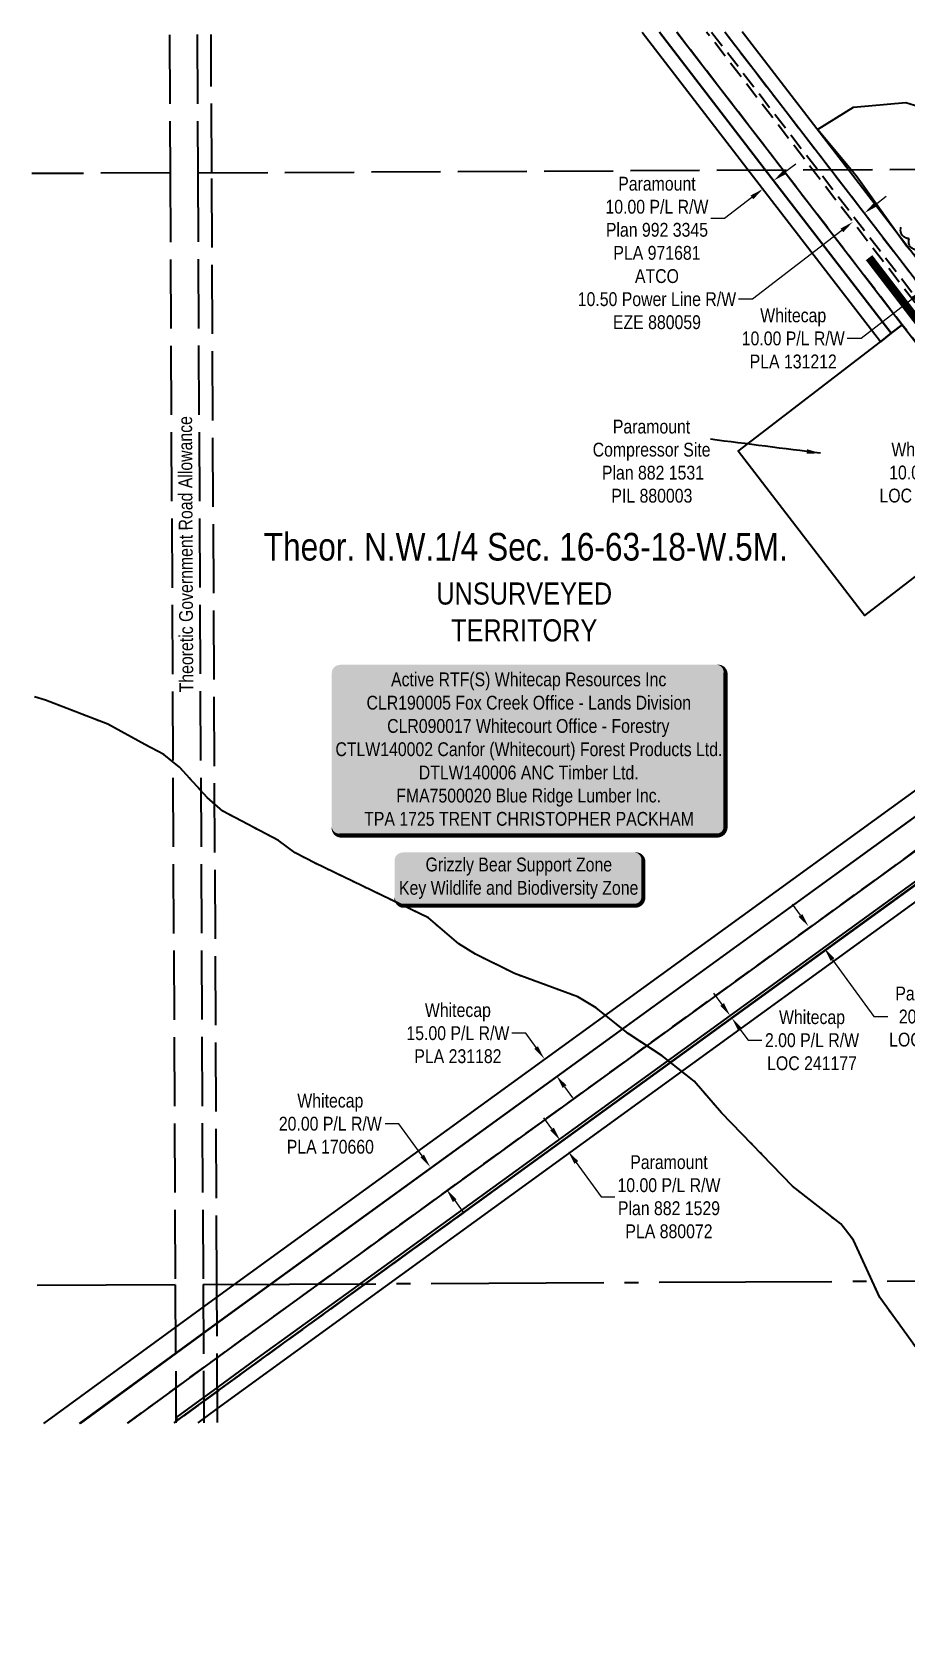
# Model space of a CAD drawing. Extents: x 521099 to 549685, y 6023217 to 6034691.
# Drawn here: x 521099 to 521731, y 6033477 to 6034631 of the extents above; entities that cross this region are included whole.
import ezdxf
from ezdxf.enums import TextEntityAlignment as Align

# ---------------------------------------------------------------- set-up
doc = ezdxf.new("R2010")
doc.units = 0
doc.header["$LTSCALE"] = 5
doc.header["$PDSIZE"] = 0.5
for name, pattern in [('0', [1, 1, 0]), ('foc-ACCESSROAD', [3.75, 2.5, -1.25]), ('foc-FLOWLINE', [3.75, 2.5, -1.25]), ('foc-QUARTERLINE', [33, 25, -3, 2, -3]), ('foc-UNSURVEYED', [12.5, 10, -2.5]), ('foc-WHEELTRACKS', [2, 0.4, -1.6])]:
    doc.linetypes.add(name, pattern=pattern)
doc.layers.get('Defpoints').update_dxf_attribs({"color": 9})
for name, color, linetype in [('AS-ROADS', 254, 'Continuous'), ('AS-WILDLIFE-BLOCK', 131, 'Continuous'), ('C-RW', 13, 'Continuous'), ('C-SYMBOL', 7, 'Continuous'), ('F-AR', 190, 'foc-ACCESSROAD'), ('F-EZE', 190, 'foc-FLOWLINE'), ('F-RW', 190, 'Continuous'), ('F-WS', 190, 'foc-ACCESSROAD'), ('L-QSEC', 8, 'foc-QUARTERLINE'), ('L-ROAD-T', 7, 'Continuous'), ('L-UNS-T', 3, 'Continuous'), ('L-USEC', 7, 'foc-UNSURVEYED'), ('T-BUSH', 110, '0'), ('T-WATER-P3', 160, 'foc-WHEELTRACKS'), ('WETLAND', 143, 'Continuous')]:
    doc.layers.add(name, color=color, linetype=linetype)
for name, color, linetype, lineweight in [('C-AR-T', 13, 'Continuous', 9), ('C-RW-T', 13, 'Continuous', 9), ('F-AR-T', 190, 'Continuous', 9), ('F-EZE-T', 190, 'Continuous', 9), ('F-RW-T', 190, 'Continuous', 9), ('F-WS-T', 190, 'Continuous', 9)]:
    doc.layers.add(name, color=color, linetype=linetype, lineweight=lineweight)
doc.styles.add('175L', font='ARIALN.TTF', dxfattribs={"height": 20})
doc.styles.add('80', font='ARIALN.TTF', dxfattribs={"height": 10})
doc.styles.add('80CG', font='ARIALN.TTF', dxfattribs={"height": 10})
doc.styles.add('80L', font='ARIALN.TTF', dxfattribs={"height": 10})
doc.styles.add('foc-LtypeFont', font='ARIALN.TTF', dxfattribs={"height": 7.35})
doc.linetypes.add('foc-TOPO-flowdirection-NOLINE', pattern='A,0,[">",foc-LtypeFont,S=0.3,R=0,X=0,Y=-0.945],-20,[">",foc-LtypeFont,S=0.3,R=0,X=0,Y=-0.945],0', length=20)
doc.dimstyles.new('Compass 5 000', dxfattribs={"dimscale": 5, "dimtxt": 9, "dimasz": 2, "dimexe": 0.2, "dimexo": 0.0625, "dimgap": 0.5, "dimtad": 0, "dimtih": 1, "dimtoh": 1, "dimzin": 0, "dimdsep": 46, "dimtxsty": '80CG', "dimcen": 0.1, "dimse1": 1, "dimse2": 1, "dimclrd": 256, "dimclrt": 256, "dimaunit": 1, "dimadec": 4, "dimazin": 0, "dimtfac": 0.06, "dimtofl": 0, "dimtmove": 0, "dimatfit": 1, "dimfxl": 0.2, "dimtolj": 1, "dimtzin": 0, "dimlwd": -1, "dimarcsym": 0})

# ---------------------------------------------------------------- blocks, each defined once
blk = doc.blocks.new('*D403')
at = {"layer": 'Defpoints', "color": 0, "transparency": 16777216}
for p in [(521672.4, 6033967.9), (521611.7, 6033948.1), (521623.2, 6033932.3)]:
    blk.add_point(p, dxfattribs=at)
at = {"layer": 'F-AR-T', "transparency": 16777216}
for p, q in [((521655.1, 6033991.9), (521649.2, 6034000)), ((521678.3, 6033959.8), (521708.2, 6033918.6)), ((521708.2, 6033918.6), (521718.2, 6033918.6))]:
    blk.add_line(p, q, dxfattribs=at)
for points in [[(521656.4, 6033992.8), (521653.7, 6033990.9), (521660.9, 6033983.8)], [(521679.6, 6033960.8), (521676.9, 6033958.8), (521672.4, 6033967.9)]]:
    blk.add_solid(points, dxfattribs=at)
at = {"layer": 'F-AR-T', "transparency": 16777216, "insert": (521751.7, 6033918.6), "char_height": 10, "attachment_point": 5, "style": '80CG'}
blk.add_mtext('\\A1;Paramount\\P20.00 A/R\\PLOC 801501', dxfattribs=at)
blk = doc.blocks.new('*U434')
h = blk.add_hatch(color=255)
edge = h.paths.add_edge_path()
edge.add_line((-136.5, -62.5), (136.5, -62.5))
edge.add_arc((136.5, -56.5), 6, 270, 360)
edge.add_line((142.5, -56.5), (142.5, 55))
edge.add_arc((136.5, 55), 6, 0, 90)
edge.add_line((136.5, 61), (-136.5, 61))
edge.add_arc((-136.5, 55), 6, 90, 180)
edge.add_line((-142.5, 55), (-142.5, -56.5))
edge.add_arc((-136.5, -56.5), 6, 180, 270)
at = {"color": 44, "flags": 128}
blk.add_lwpolyline([(-136.5, -62.5, 3, 3, 0), (136.5, -62.5, 3, 3, 0.414214), (142.5, -56.5, 3, 3, 0), (142.5, 55, 3, 0, 0.414214), (136.5, 61, 0, 0, 0), (-136.5, 61, 0, 0, 0.414214), (-142.5, 55, 0, 0, 0), (-142.5, -56.5, 0, 3, 0.414214)], format="xyseb", close=True, dxfattribs=at)
at = {"color": 44, "style": '80'}
blk.add_attdef('ENTER_TEXT_001', (-36, -5), '', height=10, dxfattribs=at)
blk = doc.blocks.new('*D421')
at = {"layer": 'Defpoints', "color": 0, "transparency": 16777216}
for p in [(521483, 6033830.6), (521487, 6033821.2), (521488.8, 6033822.5)]:
    blk.add_point(p, dxfattribs=at)
at = {"layer": 'F-RW-T', "transparency": 16777216}
for p, q in [((521475.2, 6033837.4), (521469.4, 6033845.5)), ((521492.8, 6033813.1), (521510.8, 6033788.3)), ((521510.8, 6033788.3), (521520.8, 6033788.3))]:
    blk.add_line(p, q, dxfattribs=at)
for points in [[(521476.6, 6033838.3), (521473.9, 6033836.4), (521481.1, 6033829.3)], [(521494.2, 6033814.1), (521491.5, 6033812.1), (521487, 6033821.2)]]:
    blk.add_solid(points, dxfattribs=at)
at = {"layer": 'F-RW-T', "transparency": 16777216, "insert": (521559.9, 6033788.3), "char_height": 10, "attachment_point": 5, "style": '80CG'}
blk.add_mtext('\\A1;Paramount\\P10.00 P/L R/W\\PPlan 882 1529\\PPLA 880072', dxfattribs=at)
blk = doc.blocks.new('*D425')
at = {"layer": 'Defpoints', "color": 0, "transparency": 16777216}
for p in [(521692.9, 6034493.4), (521693.3, 6034492.9), (521701.6, 6034499.3)]:
    blk.add_point(p, dxfattribs=at)
at = {"layer": 'F-EZE-T', "transparency": 16777216}
for p, q in [((521709.2, 6034505.9), (521717.1, 6034512)), ((521685, 6034487.3), (521620.3, 6034437.5)), ((521620.3, 6034437.5), (521610.3, 6034437.5))]:
    blk.add_line(p, q, dxfattribs=at)
for points in [[(521708.2, 6034507.2), (521710.2, 6034504.6), (521701.3, 6034499.8)], [(521684, 6034488.6), (521686, 6034486), (521692.9, 6034493.4)]]:
    blk.add_solid(points, dxfattribs=at)
at = {"layer": 'F-EZE-T', "transparency": 16777216, "insert": (521551.2, 6034437.5), "char_height": 10, "attachment_point": 5, "style": '80CG'}
blk.add_mtext('\\A1;ATCO\\P10.50 Power Line R/W\\PEZE 880059', dxfattribs=at)
blk = doc.blocks.new('*D426')
at = {"layer": 'C-AR-T', "transparency": 16777216}
for p, q in [((521834.6, 6034347.2), (521842.5, 6034353.3)), ((521810.8, 6034328.9), (521789, 6034312.1)), ((521789, 6034312.1), (521779, 6034312.1))]:
    blk.add_line(p, q, dxfattribs=at)
for points in [[(521833.6, 6034348.5), (521835.6, 6034345.9), (521826.7, 6034341.1)], [(521809.8, 6034330.2), (521811.8, 6034327.6), (521818.7, 6034335)]]:
    blk.add_solid(points, dxfattribs=at)
at = {"layer": 'Defpoints', "color": 0, "transparency": 16777216}
for p in [(521818.7, 6034335), (521818.8, 6034334.9), (521826.8, 6034341)]:
    blk.add_point(p, dxfattribs=at)
at = {"layer": 'C-AR-T', "transparency": 16777216, "insert": (521744.7, 6034312.1), "char_height": 10, "attachment_point": 5, "style": '80CG'}
blk.add_mtext('\\A1;Whitecap\\P10.00 A/R\\PLOC 231895', dxfattribs=at)
blk = doc.blocks.new('*D427')
at = {"layer": 'C-RW-T', "transparency": 16777216}
for p, q in [((521364.5, 6033841.1), (521354.5, 6033841.1)), ((521381.4, 6033817.9), (521364.5, 6033841.1)), ((521404.9, 6033785.5), (521410.8, 6033777.4))]:
    blk.add_line(p, q, dxfattribs=at)
for points in [[(521382.7, 6033818.8), (521380, 6033816.9), (521387.2, 6033809.8)], [(521406.2, 6033786.5), (521403.5, 6033784.5), (521399, 6033793.6)]]:
    blk.add_solid(points, dxfattribs=at)
at = {"layer": 'Defpoints', "color": 0, "transparency": 16777216}
for p in [(521397.8, 6033817.4), (521387.2, 6033809.8), (521409.6, 6033801.3)]:
    blk.add_point(p, dxfattribs=at)
at = {"layer": 'C-RW-T', "transparency": 16777216, "insert": (521314.9, 6033841.1), "char_height": 10, "attachment_point": 5, "style": '80CG'}
blk.add_mtext('\\A1;Whitecap\\P20.00 P/L R/W\\PPLA 170660', dxfattribs=at)
blk = doc.blocks.new('*D428')
at = {"layer": 'C-RW-T', "transparency": 16777216}
for p, q in [((521456.3, 6033906.6), (521446.3, 6033906.6)), ((521463.8, 6033896.3), (521456.3, 6033906.6)), ((521484.4, 6033867.9), (521490.2, 6033859.9))]:
    blk.add_line(p, q, dxfattribs=at)
for points in [[(521465.1, 6033897.2), (521462.4, 6033895.3), (521469.7, 6033888.2)], [(521485.7, 6033868.9), (521483, 6033867), (521478.5, 6033876)]]:
    blk.add_solid(points, dxfattribs=at)
at = {"layer": 'Defpoints', "color": 0, "transparency": 16777216}
for p in [(521491.4, 6033903.9), (521469.7, 6033888.2), (521500.2, 6033891.8)]:
    blk.add_point(p, dxfattribs=at)
at = {"layer": 'C-RW-T', "transparency": 16777216, "insert": (521407.2, 6033906.6), "char_height": 10, "attachment_point": 5, "style": '80CG'}
blk.add_mtext('\\A1;Whitecap\\P15.00 P/L R/W\\PPLA 231182', dxfattribs=at)
blk = doc.blocks.new('*D429')
at = {"layer": 'Defpoints', "color": 0, "transparency": 16777216}
for p in [(521627.8, 6034517.2), (521647.6, 6034507.9), (521639.6, 6034501.8)]:
    blk.add_point(p, dxfattribs=at)
at = {"layer": 'F-RW-T', "transparency": 16777216}
for p, q in [((521643.6, 6034529.4), (521651.6, 6034535.5)), ((521619.9, 6034511.1), (521600.2, 6034496)), ((521600.2, 6034496), (521590.2, 6034496))]:
    blk.add_line(p, q, dxfattribs=at)
for points in [[(521642.6, 6034530.8), (521644.7, 6034528.1), (521635.7, 6034523.3)], [(521618.9, 6034512.5), (521620.9, 6034509.8), (521627.8, 6034517.2)]]:
    blk.add_solid(points, dxfattribs=at)
at = {"layer": 'F-RW-T', "transparency": 16777216, "insert": (521551.2, 6034496), "char_height": 10, "attachment_point": 5, "style": '80CG'}
blk.add_mtext('\\A1;Paramount\\P10.00 P/L R/W\\PPlan 992 3345\\PPLA 971681', dxfattribs=at)
blk = doc.blocks.new('*D430')
at = {"layer": 'C-RW-T', "transparency": 16777216}
for p, q in [((521760, 6034456.2), (521767.9, 6034462.3)), ((521736.2, 6034437.9), (521698.9, 6034409.1)), ((521698.9, 6034409.1), (521688.9, 6034409.1))]:
    blk.add_line(p, q, dxfattribs=at)
for points in [[(521759, 6034457.5), (521761, 6034454.9), (521752.1, 6034450.1)], [(521735.2, 6034439.2), (521737.2, 6034436.6), (521744.2, 6034444)]]:
    blk.add_solid(points, dxfattribs=at)
at = {"layer": 'Defpoints', "color": 0, "transparency": 16777216}
for p in [(521721.9, 6034472.9), (521729.8, 6034479), (521752.1, 6034450.1)]:
    blk.add_point(p, dxfattribs=at)
at = {"layer": 'C-RW-T', "transparency": 16777216, "insert": (521649.8, 6034409.1), "char_height": 10, "attachment_point": 5, "style": '80CG'}
blk.add_mtext('\\A1;Whitecap\\P10.00 P/L R/W\\PPLA 131212', dxfattribs=at)
blk = doc.blocks.new('*D951')
at = {"layer": 'C-RW-T', "transparency": 16777216}
for p, q in [((521598.3, 6033927.4), (521592.4, 6033935.5)), ((521611.2, 6033909.6), (521617.1, 6033901.5)), ((521617.1, 6033901.5), (521627.1, 6033901.5))]:
    blk.add_line(p, q, dxfattribs=at)
for points in [[(521599.7, 6033928.4), (521597, 6033926.4), (521604.2, 6033919.3)], [(521612.6, 6033910.5), (521609.9, 6033908.6), (521605.3, 6033917.7)]]:
    blk.add_solid(points, dxfattribs=at)
at = {"layer": 'Defpoints', "color": 0, "transparency": 16777216}
for p in [(521605.3, 6033917.7), (521606.8, 6033921.2), (521608, 6033919.6)]:
    blk.add_point(p, dxfattribs=at)
at = {"layer": 'C-RW-T', "transparency": 16777216, "insert": (521663.4, 6033901.5), "char_height": 10, "attachment_point": 5, "style": '80CG'}
blk.add_mtext('\\A1;Whitecap\\P2.00 P/L R/W\\PLOC 241177', dxfattribs=at)
blk = doc.blocks.new('*U974')
h = blk.add_hatch(color=255)
edge = h.paths.add_edge_path()
edge.add_line((-84, -20), (84, -20))
edge.add_arc((84, -14), 6, 270, 360)
edge.add_line((90, -14), (90, 12.5))
edge.add_arc((84, 12.5), 6, 0, 90)
edge.add_line((84, 18.5), (-84, 18.5))
edge.add_arc((-84, 12.5), 6, 90, 180)
edge.add_line((-90, 12.5), (-90, -14))
edge.add_arc((-84, -14), 6, 180, 270)
at = {"color": 131, "flags": 128}
blk.add_lwpolyline([(-84, -20, 3, 3, 0), (84, -20, 3, 3, 0.414214), (90, -14, 3, 3, 0), (90, 12.5, 3, 0, 0.414214), (84, 18.5, 0, 0, 0), (-84, 18.5, 0, 0, 0.414214), (-90, 12.5, 0, 0, 0), (-90, -14, 0, 3, 0.414214)], format="xyseb", close=True, dxfattribs=at)
at = {"color": 131, "style": '80'}
blk.add_attdef('ENTER_TEXT_001', (-36, -5), '', height=10, dxfattribs=at)

msp = doc.modelspace()

# ---------------------------------------------------------------- linework, layer by layer
at = {"layer": 'AS-ROADS', "const_width": 5.997, "flags": 128}
msp.add_lwpolyline([(521978.282, 6034138.388), (521967.429, 6034142.151), (521955.524, 6034148.487), (521947.575, 6034155.04), (521942.016, 6034160.267), (521914.825, 6034195.833), (521872.92, 6034250.65), (521847.76, 6034283.015), (521801.853, 6034341.84), (521748.686, 6034410.257), (521704.671, 6034467.583)], dxfattribs=at)
at = {"layer": 'C-RW', "flags": 128}
for points in [[(521600.26, 6034630.804), (521783.349, 6034393.178), (521795.762, 6034364.812), (521927.342, 6034194.038), (521935.26, 6034200.138), (521926.086, 6034212.024), (521804.423, 6034369.927), (521792.009, 6034398.294), (521770.135, 6034426.684), (521612.82, 6034630.866)], [(521107.588, 6033624.292), (521232.478, 6033715.38), (521863.307, 6034172.743), (521865.54, 6034186.738), (521999.265, 6034283.57), (521965.852, 6034329.713), (521977.995, 6034338.506), (522020.201, 6034280.219), (521879.366, 6034178.24), (521877.134, 6034164.25), (521241.295, 6033703.255), (521133.206, 6033624.421)], [(521134.077, 6033624.425), (521241.593, 6033702.902), (521877.189, 6034164.189), (521879.407, 6034178.146), (521893.724, 6034188.537), (521926.097, 6034212.032), (521934.655, 6034218.243), (521946.396, 6034202.065), (521937.838, 6034195.854), (521905.466, 6034172.359), (521897.849, 6034166.832), (521895.631, 6034152.874), (521253.356, 6033686.739), (521168.217, 6033624.596)]]:
    msp.add_lwpolyline(points, dxfattribs=at)
at = {"layer": 'C-RW'}
msp.add_lwpolyline([(521925.327, 6034149.517), (521338.371, 6033724.208), (521266, 6033671.772), (521233.907, 6033648.383), (521203.85, 6033626.477), (521203.839, 6033628.944), (521233.895, 6033650.849), (521264.824, 6033673.39), (521334.943, 6033724.191), (521337.198, 6033725.829), (521924.107, 6034151.103)], dxfattribs=at)
at = {"layer": 'F-AR', "flags": 128}
for points in [[(521168.151, 6033624.595), (521203.096, 6033650.054), (521233.053, 6033671.92), (521306.401, 6033725.237), (521895.631, 6034152.874), (521911.983, 6034164.711), (521920.07, 6034170.591), (521913.92, 6034178.573), (521901.715, 6034194.415), (521820.168, 6034300.264), (521756.536, 6034382.857), (521752.873, 6034387.611), (521728.7, 6034418.988), (521643.855, 6034529.117), (521565.654, 6034630.63)], [(521590.778, 6034630.756), (521668.982, 6034529.253), (521778.483, 6034387.131), (521797.003, 6034363.095), (521898.694, 6034231.113), (521917.914, 6034206.168), (521924.055, 6034198.198), (521928.538, 6034192.379), (521930.116, 6034190.329), (521936.271, 6034182.34), (521944.427, 6034188.254), (521948.423, 6034191.152), (521952.473, 6034194.09), (521956.499, 6034197.009), (522027.162, 6034248.254), (522420.26, 6034533.319), (522502.339, 6034592.8)], [(521932.284, 6034154.737), (521924.19, 6034148.866), (521337.401, 6033723.325), (521265.051, 6033670.86), (521232.967, 6033647.459), (521202.919, 6033625.541), (521201.854, 6033624.764)]]:
    msp.add_lwpolyline(points, dxfattribs=at)
at = {"layer": 'F-EZE', "flags": 128}
msp.add_lwpolyline([(521600.307, 6034630.804), (521677.384, 6034530.78), (521749.412, 6034437.229), (521773.58, 6034405.856), (521775.96, 6034407.681), (521779.621, 6034402.926), (521777.246, 6034401.101), (521783.349, 6034393.178), (521777.39, 6034388.576), (521775.024, 6034386.762), (521768.921, 6034394.688), (521755.441, 6034384.309), (521747.523, 6034378.212), (521743.862, 6034382.967), (521751.78, 6034389.064), (521765.254, 6034399.438), (521741.089, 6034430.822), (521664.181, 6034530.712), (521587.172, 6034630.738)], dxfattribs=at)
at = {"layer": 'F-RW', "flags": 128}
for points in [[(521553.083, 6034630.567), (521631.291, 6034529.049), (521720.782, 6034412.89), (521712.866, 6034406.793), (521618.732, 6034528.981), (521540.521, 6034630.505)], [(521565.653, 6034630.63), (521643.855, 6034529.117), (521728.7, 6034418.988), (521720.782, 6034412.89), (521631.291, 6034529.049), (521553.083, 6034630.567)], [(521201.916, 6033624.764), (521202.941, 6033625.512), (521232.987, 6033647.431), (521265.07, 6033670.834), (521337.419, 6033723.302), (521924.19, 6034148.866), (521932.284, 6034154.737), (521948.486, 6034166.487), (521956.617, 6034172.384), (521960.636, 6034175.299), (522027.291, 6034223.64), (522454.578, 6034533.525), (522520.887, 6034581.581)], [(522523.298, 6034570.991), (521962.658, 6034164.471), (521954.587, 6034158.567), (521938.386, 6034146.816), (521930.293, 6034140.946), (521354.569, 6033723.394), (521270.882, 6033662.704), (521233.051, 6033635.107), (521218.989, 6033624.85)]]:
    msp.add_lwpolyline(points, dxfattribs=at)
at = {"layer": 'F-WS', "linetype": 'Continuous', "flags": 128}
msp.add_lwpolyline([(521783.344, 6034271.903), (521701.399, 6034208.791), (521609.932, 6034327.515), (521712.866, 6034406.793), (521720.782, 6034412.89), (521728.7, 6034418.988), (521752.873, 6034387.611), (521756.536, 6034382.857), (521820.168, 6034300.264), (521812.249, 6034294.164), (521783.344, 6034271.903)], close=True, dxfattribs=at)
at = {"layer": 'L-QSEC', "flags": 128}
for points in [[(521202.744, 6033724.717), (521102.796, 6033724.22)], [(521222.85, 6033724.818), (521995.6, 6033728.692)]]:
    msp.add_lwpolyline(points, dxfattribs=at)
at = {"layer": 'L-USEC', "flags": 128}
for points in [[(521198.471, 6034628.793), (521198.943, 6034528.845)], [(521218.577, 6034628.894), (521219.049, 6034528.941)], [(521229.102, 6034528.996), (521228.629, 6034628.944)], [(521198.943, 6034528.845), (521098.996, 6034528.349)], [(521198.943, 6034528.845), (521202.744, 6033724.717)], [(521219.049, 6034528.941), (521222.85, 6033724.818)], [(521219.589, 6034528.948), (522026.304, 6034532.995)], [(521232.903, 6033724.868), (521229.102, 6034528.996)], [(521202.744, 6033724.717), (521203.216, 6033624.771)], [(521222.85, 6033724.818), (521223.322, 6033624.872)], [(521233.375, 6033624.922), (521232.903, 6033724.868)]]:
    msp.add_lwpolyline(points, dxfattribs=at)
at = {"layer": 'T-BUSH', "flags": 128}
msp.add_lwpolyline([(522209.116, 6034397.119, -0.52056705), (522201.118, 6034391.125, -0.52056705), (522193.12, 6034385.131, -0.52056705), (522185.122, 6034379.137, -0.52056705), (522177.124, 6034373.143, -0.52056705), (522169.126, 6034367.149, -0.52056705), (522161.128, 6034361.155, -0.52056705), (522153.13, 6034355.161, -0.52056705), (522145.132, 6034349.167, -0.52056705), (522137.134, 6034343.173, -0.52056705), (522129.136, 6034337.179, -0.52056705), (522121.138, 6034331.185, -0.52056705), (522113.14, 6034325.191, -0.52056705), (522105.142, 6034319.197, -0.52056705), (522097.144, 6034313.202, -0.52056705), (522088.963, 6034307.462, -0.52056705), (522080.731, 6034301.795, -0.52056705), (522072.498, 6034296.127, -0.52056705), (522064.265, 6034290.459, -0.52056705), (522056.033, 6034284.792, -0.52056705), (522047.8, 6034279.124, -0.52056705), (522039.568, 6034273.457, -0.52056705), (522031.335, 6034267.789, -0.52056705), (522023.102, 6034262.121, -0.52056705), (522014.87, 6034256.454, -0.52056705), (522006.637, 6034250.786, -0.52056705), (521998.405, 6034245.119, -0.52056705), (521990.172, 6034239.451, -0.52056705), (521981.94, 6034233.783, -0.52056705), (521973.707, 6034228.116, -0.52056705), (521969.74, 6034233.724, -0.52056705), (521967.008, 6034243.161, -0.52056705), (521961.989, 6034251.804, -0.52056705), (521956.97, 6034260.447, -0.52056705), (521950.06, 6034263.06, -0.52056705), (521940.773, 6034264.066, -0.52056705), (521930.789, 6034263.603, -0.52056705), (521920.804, 6034263.139, -0.52056705), (521910.82, 6034262.676, -0.52056705), (521900.835, 6034262.258, -0.52056705), (521892.059, 6034264.922, -0.52056705), (521885.55, 6034272.507, -0.52056705), (521879.041, 6034280.091, -0.52056705), (521872.532, 6034287.676, -0.52056705), (521866.023, 6034295.261, -0.52056705), (521859.223, 6034302.043, -0.52056705), (521853.132, 6034309.967, -0.52056705), (521847.041, 6034317.891, -0.52056705), (521840.95, 6034325.816, -0.52056705), (521834.858, 6034333.74, -0.52056705), (521828.767, 6034341.664, -0.52056705), (521822.676, 6034349.588, -0.52056705), (521816.61, 6034357.532, -0.52056705), (521811.281, 6034365.957, -0.52056705), (521806.945, 6034374.962, -0.52056705), (521802.608, 6034383.967, -0.52056705), (521797.533, 6034392.575, -0.52056705), (521792.414, 6034401.16, -0.52056705), (521787.295, 6034409.744, -0.52056705), (521782.176, 6034418.329, -0.52056705), (521776.167, 6034426.137, -0.52056705), (521768.357, 6034432.374, -0.52056705), (521762.5, 6034440.451, -0.52056705), (521756.741, 6034448.62, -0.52056705), (521750.982, 6034456.789, -0.52056705), (521745.223, 6034464.957, -0.52056705), (521739.463, 6034473.126, -0.52056705), (521733.704, 6034481.295, -0.52056705), (521727.884, 6034489.551, -0.52056705)], format="xyb", dxfattribs=at)
at = {"layer": 'T-WATER-P3', "flags": 128}
msp.add_lwpolyline([(522490.21, 6033501.809), (522445.746, 6033522.232), (522428.889, 6033525.666), (522348.438, 6033526.55), (522328.563, 6033526.335), (522183.02, 6033511.108), (522097.87, 6033493.823), (522032.835, 6033477.053), (521955.464, 6033482.185), (521923.919, 6033490.846), (521909.777, 6033497.27), (521871.386, 6033520.126), (521848.654, 6033539.853), (521839.218, 6033551.66), (521822.05, 6033595.257), (521814.181, 6033608.617), (521794.458, 6033629.953), (521770.276, 6033647.528), (521738.229, 6033679.662), (521712.442, 6033715.491), (521693.405, 6033756.995), (521684.207, 6033768.619), (521649.26, 6033796.024), (521597.849, 6033849.133), (521578.131, 6033871.849), (521555.093, 6033890.137), (521530.304, 6033906.333), (521507.208, 6033925.042), (521493.853, 6033933.025), (521448.234, 6033949.73), (521419.896, 6033963.781), (521407.98, 6033971.216), (521385.845, 6033989.983), (521303.879, 6034029.599), (521289.562, 6034037.045), (521277.352, 6034045.983), (521237.035, 6034067.168), (521225.729, 6034077.063), (521205.77, 6034099.001), (521194.341, 6034108.236), (521180.743, 6034115.439), (521153.847, 6034130.084), (521108.832, 6034147.567), (521100.785, 6034149.81)], dxfattribs=at)
at = {"layer": 'T-WATER-P3', "linetype": 'foc-TOPO-flowdirection-NOLINE', "flags": 128}
msp.add_lwpolyline([(522490.21, 6033501.809), (522445.746, 6033522.232), (522428.889, 6033525.666), (522348.438, 6033526.55), (522328.563, 6033526.335), (522183.02, 6033511.108), (522097.87, 6033493.823), (522032.835, 6033477.053), (521955.464, 6033482.185), (521923.919, 6033490.846), (521909.777, 6033497.27), (521871.386, 6033520.126), (521848.654, 6033539.853), (521839.218, 6033551.66), (521822.05, 6033595.257), (521814.181, 6033608.617), (521794.458, 6033629.953), (521770.276, 6033647.528), (521738.229, 6033679.662), (521712.442, 6033715.491), (521693.405, 6033756.995), (521684.207, 6033768.619), (521649.26, 6033796.024), (521597.849, 6033849.133), (521578.131, 6033871.849), (521555.093, 6033890.137), (521530.304, 6033906.333), (521507.208, 6033925.042), (521493.853, 6033933.025), (521448.234, 6033949.73), (521419.896, 6033963.781), (521407.98, 6033971.216), (521385.845, 6033989.983), (521303.879, 6034029.599), (521289.562, 6034037.045), (521277.352, 6034045.983), (521237.035, 6034067.168), (521225.729, 6034077.063), (521205.77, 6034099.001), (521194.341, 6034108.236), (521180.743, 6034115.439), (521153.847, 6034130.084), (521108.832, 6034147.567), (521100.785, 6034149.81)], dxfattribs=at)
at = {"layer": 'WETLAND', "flags": 128}
msp.add_lwpolyline([(521718.239, 6034494.777), (521696.034, 6034525.769), (521692.816, 6034529.636), (521667.365, 6034560.223), (521693.482, 6034576.489), (521731.217, 6034579.743), (521753.159, 6034572.997), (521779.499, 6034564.899), (521822.842, 6034523.107), (521830.683, 6034505.375), (521843.871, 6034475.55), (521827.021, 6034454.714), (521816.228, 6034454.652), (521808.573, 6034446.486), (521801.587, 6034432.161), (521790.073, 6034423.726), (521786.709, 6034431.75), (521760.654, 6034455.734), (521757.537, 6034453.524), (521775.138, 6034428.694), (521731.711, 6034475.974), (521718.239, 6034494.777)], close=True, dxfattribs=at)

# ---------------------------------------------------------------- block references
ref = msp.add_blockref('*U434', (521458.381, 6034112.102), dxfattribs=dict(xscale=0.99948145, yscale=0.99948145, zscale=0.99948145))
ref.add_attrib('ENTER_TEXT_001', 'Active RTF(S) Whitecap Resources Inc', (521358.852, 6034157.539), dxfattribs={"color": 44, "height": 9.99481, "style": '80'})
ref.add_attrib('ENTER_TEXT_002', 'CLR190005 Fox Creek Office - Lands Division', (521341.092, 6034140.703), dxfattribs={"color": 44, "height": 9.99481, "style": '80'})
ref.add_attrib('ENTER_TEXT_003', 'CLR090017 Whitecourt Office - Forestry', (521356.019, 6034123.868), dxfattribs={"color": 44, "height": 9.99481, "style": '80'})
ref.add_attrib('ENTER_TEXT_004', 'CTLW140002 Canfor (Whitecourt) Forest Products Ltd.', (521318.593, 6034107.033), dxfattribs={"color": 44, "height": 9.99481, "style": '80'})
ref.add_attrib('ENTER_TEXT_005', 'DTLW140006 ANC Timber Ltd.', (521378.903, 6034090.197), dxfattribs={"color": 44, "height": 9.99481, "style": '80'})
ref.add_attrib('ENTER_TEXT_006', 'FMA7500020 Blue Ridge Lumber Inc.', (521362.599, 6034073.499), dxfattribs={"color": 44, "height": 9.99481, "style": '80'})
ref.add_attrib('ENTER_TEXT_007', 'TPA 1725 TRENT CHRISTOPHER PACKHAM', (521339.394, 6034056.663), dxfattribs={"color": 44, "height": 9.99481, "style": '80'})
at = {"layer": 'AS-WILDLIFE-BLOCK'}
ref = msp.add_blockref('*U974', (521451.353, 6034018.829), dxfattribs=at)
ref.add_attrib('ENTER_TEXT_001', 'Grizzly Bear Support Zone', (521383.788, 6034023.629), dxfattribs={"layer": '0', "color": 131, "height": 10, "style": '80'})
ref.add_attrib('ENTER_TEXT_002', 'Key Wildlife and Biodiversity Zone', (521364.579, 6034006.792), dxfattribs={"layer": '0', "color": 131, "height": 10, "style": '80'})

# ---------------------------------------------------------------- texts
at = {"layer": 'C-SYMBOL', "color": 3, "style": '175L'}
msp.add_text('Theor. N.W.1/4 Sec. 16-63-18-W.5M.', height=19.98963, dxfattribs=at).set_placement((521456.307, 6034242.504), align=Align.BOTTOM_CENTER)
at = {"layer": 'F-WS-T', "insert": (521503.3, 6034350.386), "char_height": 9.99481, "width": 87.05798, "attachment_point": 1, "style": '80L'}
msp.add_mtext('\\pi15.999;Paramount\\P\\pi1.4192;Compressor Site\\P\\pi8.1006;Plan 882 1531\\P\\pi14.952;PIL 880003', dxfattribs=at)
at = {"layer": 'L-ROAD-T', "style": '80L'}
msp.add_text('Theoretic Government Road Allowance', height=9.99481, rotation=90.270788, dxfattribs=at).set_placement((521210.301, 6034253.059), align=Align.MIDDLE_CENTER)
at = {"layer": 'L-UNS-T', "color": 3, "insert": (521455.178, 6034211.201), "char_height": 15.9917, "attachment_point": 5, "style": '80L'}
msp.add_mtext_dynamic_manual_height_columns('UNSURVEYED TERRITORY', width=126.3482, gutter_width=47.475, heights=[0], dxfattribs=at)

# ---------------------------------------------------------------- dimensions: what is measured, and where the dimension line sits
at = {"layer": 'C-AR-T'}
dim = msp.add_linear_dim(base=(521818.745, 6034334.985), p1=(521826.764, 6034340.98), p2=(521818.832, 6034334.873), angle=217.590421, text='Whitecap\\P10.00 A/R\\PLOC 231895', dimstyle='Compass 5 000', dxfattribs=at)
dim.commit()
dim.dimension.update_dxf_attribs({"geometry": '*D426', "text_midpoint": (521744.709, 6034312.12), "dimtype": 161})
at = {"layer": 'C-RW-T'}
for base, p1, p2, angle, text, picture, middle in [((521752.075, 6034450.09), (521721.924, 6034472.867), (521729.846, 6034478.966), 37.588921, 'Whitecap\\P10.00 P/L R/W\\PPLA 131212', '*D430', (521649.78, 6034409.129)), ((521469.667, 6033888.179), (521500.191, 6033891.805), (521491.373, 6033903.945), 125.992794, 'Whitecap\\P15.00 P/L R/W\\PPLA 231182', '*D428', (521407.172, 6033906.639)), ((521387.249, 6033809.77), (521409.564, 6033801.253), (521397.808, 6033817.439), 125.992869, 'Whitecap\\P20.00 P/L R/W\\PPLA 170660', '*D427', (521314.922, 6033841.142))]:
    dim = msp.add_linear_dim(base=base, p1=p1, p2=p2, angle=angle, text=text, dimstyle='Compass 5 000', dxfattribs=at)
    dim.commit()
    dim.dimension.update_dxf_attribs({"geometry": picture, "text_midpoint": middle, "dimtype": 161})
dim = msp.add_aligned_dim(p1=(521606.81, 6033921.19), p2=(521607.984, 6033919.57), distance=-3.259, text='Whitecap\\P2.00 P/L R/W\\PLOC 241177', dimstyle='Compass 5 000', dxfattribs=at)
dim.commit()
dim.dimension.update_dxf_attribs({"geometry": '*D951', "text_midpoint": (521663.434, 6033901.463)})
at = {"layer": 'F-AR-T'}
dim = msp.add_linear_dim(base=(521672.429, 6033967.915), p1=(521611.747, 6033948.109), p2=(521623.228, 6033932.264), angle=305.927123, text='Paramount\\P20.00 A/R\\PLOC 801501', dimstyle='Compass 5 000', dxfattribs=at)
dim.commit()
dim.dimension.update_dxf_attribs({"geometry": '*D403', "text_midpoint": (521751.666, 6033918.613), "dimtype": 161})
at = {"layer": 'F-EZE-T'}
dim = msp.add_linear_dim(base=(521692.93, 6034493.381), p1=(521701.598, 6034499.34), p2=(521693.275, 6034492.933), angle=217.588163, text='ATCO\\P10.50 Power Line R/W\\PEZE 880059', dimstyle='Compass 5 000', dxfattribs=at)
dim.commit()
dim.dimension.update_dxf_attribs({"geometry": '*D425', "text_midpoint": (521551.154, 6034437.468), "dimtype": 161})
at = {"layer": 'F-RW-T'}
for base, p1, p2, angle, text, picture, middle in [((521627.795, 6034517.236), (521647.556, 6034507.942), (521639.639, 6034501.848), 217.587507, 'Paramount\\P10.00 P/L R/W\\PPlan 992 3345\\PPLA 971681', '*D429', (521551.152, 6034496.024)), ((521486.95, 6033821.175), (521482.963, 6033830.627), (521488.827, 6033822.535), 305.927071, 'Paramount\\P10.00 P/L R/W\\PPlan 882 1529\\PPLA 880072', '*D421', (521559.879, 6033788.27))]:
    dim = msp.add_linear_dim(base=base, p1=p1, p2=p2, angle=angle, text=text, dimstyle='Compass 5 000', dxfattribs=at)
    dim.commit()
    dim.dimension.update_dxf_attribs({"geometry": picture, "text_midpoint": middle, "dimtype": 161})

# ---------------------------------------------------------------- leaders
at = {"layer": 'F-RW-T', "path_type": 1}
msp.add_leader([(521669.624, 6034326.091), (521589.898, 6034336.217)], dimstyle='Compass 5 000', override={"dimgap": 0.5, "dimtad": 0}, dxfattribs=at)

doc.saveas('drawing.dxf')
